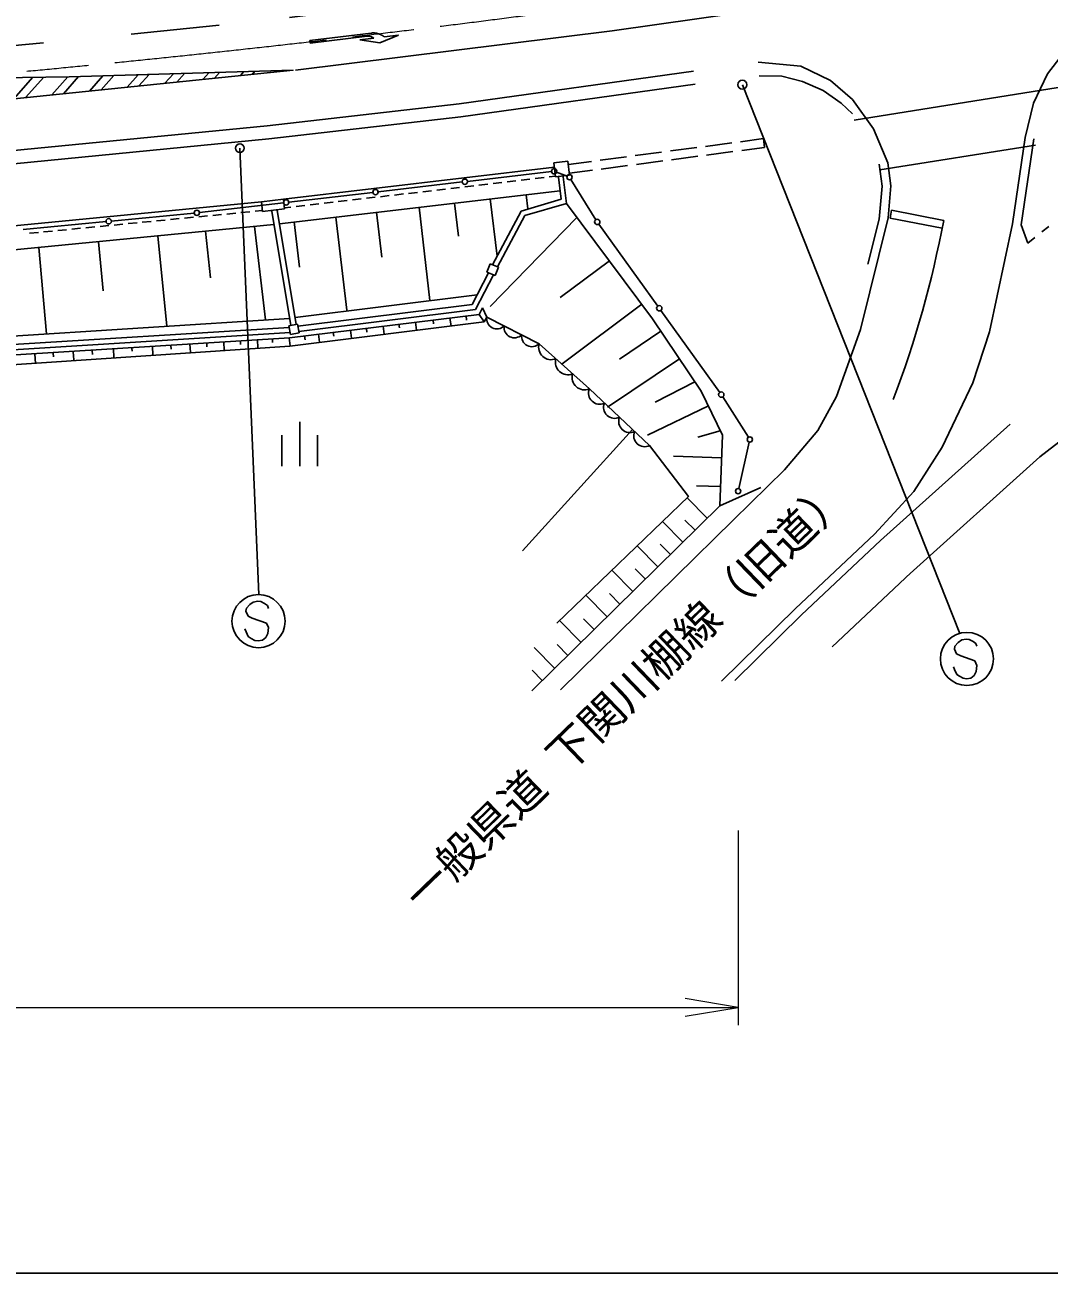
# Model space of a CAD drawing. Units: millimetres at full size, sheet at 1:1000; details may follow other scales. Extents: x 40000 to 680000, y 20000 to 380000.
# Drawn here: x 378357 to 436202, y 205000 to 275485 of the extents above; entities that cross this region are included whole.
import ezdxf
from ezdxf.enums import TextEntityAlignment as Align

# ---------------------------------------------------------------- set-up
doc = ezdxf.new("R2010")
doc.units = ezdxf.units.MM
doc.header["$LTSCALE"] = 1000
doc.linetypes.add('CHAIN', pattern=[18.5, 12, -1.5, 3.5, -1.5])
for name, color, linetype, lineweight in [('M-BGD', 7, 'Continuous', 25), ('M-BMK', 2, 'CHAIN', 13), ('M-STR-HTXT', 7, 'Continuous', 13), ('M-STR-STRC', 7, 'Continuous', 25), ('M-TTL-BAND', 7, 'Continuous', 25)]:
    doc.layers.add(name, color=color, linetype=linetype, lineweight=lineweight)
doc.layers.add('M-BMK-HTXT', color=7, linetype='Continuous')
doc.styles.add('ＭＳ ゴシック', font='')
doc.styles.get('ＭＳ ゴシック').set_extended_font_data('MS Gothic')

# ---------------------------------------------------------------- blocks, each defined once
blk = doc.blocks.new('open_arrow')
at = {"color": 0, "linetype": 'Continuous', "lineweight": -2}
blk.add_lwpolyline([(7.5, 1.25), (0, 0), (7.5, -1.25)], dxfattribs=at)

msp = doc.modelspace()

# ---------------------------------------------------------------- linework, layer by layer
at = {"layer": 'M-BGD'}
for p, q in [((416218, 272134), (402971, 270287)), ((419823, 272607), (421101, 272588)), ((421101, 272588), (422282, 272285)), ((422282, 272285), (423439, 271779)), ((423439, 271779), (424469, 271069)), ((436712, 271944), (425190, 270101)), ((424469, 271069), (425104, 270470)), ((402971, 270287), (392123, 269045)), ((392123, 269045), (372789, 267165)), ((414813, 268367), (416300, 268564)), ((416795, 268630), (418282, 268827)), ((418778, 268893), (420072, 269064)), ((418844, 268397), (420138, 268569)), ((420072, 269064), (420138, 268569)), ((435438, 268702), (426649, 267297)), ((434631, 264197), (435343, 269045)), ((410847, 267841), (412334, 268038)), ((412830, 268104), (414317, 268301)), ((414879, 267871), (416366, 268068)), ((416861, 268134), (418348, 268331)), ((392960, 265647), (408275, 267445)), ((408233, 267690), (409018, 267787)), ((408330, 266900), (408233, 267690)), ((409018, 267787), (409115, 266997)), ((409057, 267604), (410352, 267776)), ((409123, 267108), (410418, 267280)), ((410913, 267346), (412400, 267543)), ((412896, 267608), (414383, 267806)), ((426615, 267627), (426774, 266384)), ((404003, 266440), (404500, 266499)), ((404798, 266534), (405294, 266592)), ((405592, 266627), (406089, 266685)), ((406387, 266720), (406883, 266778)), ((407181, 266813), (407678, 266872)), ((407976, 266907), (408333, 266949)), ((409115, 266997), (408330, 266900)), ((408499, 266888), (408653, 265638)), ((408756, 266913), (408941, 265410)), ((392739, 264261), (408594, 266124)), ((397647, 265694), (398143, 265752)), ((398441, 265787), (398938, 265845)), ((399236, 265880), (399732, 265939)), ((400030, 265974), (400527, 266032)), ((400825, 266067), (401321, 266125)), ((401619, 266160), (402116, 266219)), ((402414, 266254), (402911, 266312)), ((403208, 266347), (403705, 266405)), ((406669, 265897), (406763, 265093)), ((426774, 266384), (426602, 264509)), ((373086, 263683), (391715, 265501)), ((391715, 265501), (392960, 265647)), ((391779, 264952), (391715, 265501)), ((393025, 265098), (391779, 264952)), ((392612, 265028), (393682, 258571)), ((392960, 265647), (393025, 265098)), ((393019, 265150), (393376, 265192)), ((393674, 265227), (394171, 265285)), ((394469, 265320), (394965, 265379)), ((395263, 265414), (395760, 265472)), ((396058, 265507), (396554, 265565)), ((396852, 265600), (397349, 265659)), ((400616, 265187), (401234, 259918)), ((402626, 265423), (402846, 263552)), ((404643, 265659), (405023, 262423)), ((406388, 264978), (408653, 265638)), ((406593, 264725), (408941, 265410)), ((427309, 265024), (427222, 264582)), ((384985, 264342), (385483, 264390)), ((385781, 264419), (386279, 264468)), ((386578, 264497), (387075, 264546)), ((387374, 264575), (387871, 264623)), ((388170, 264653), (388668, 264701)), ((388966, 264730), (389464, 264779)), ((389762, 264808), (390260, 264857)), ((390559, 264886), (391056, 264934)), ((391355, 264963), (391764, 265003)), ((392296, 264975), (393366, 258519)), ((393871, 261807), (393571, 264359)), ((395921, 264635), (396537, 259383)), ((398513, 262370), (398216, 264905)), ((409539, 264608), (404642, 259580)), ((404767, 261945), (406388, 264978)), ((405047, 261832), (406593, 264725)), ((426602, 264509), (425974, 261972)), ((373206, 262338), (392423, 264214)), ((378615, 263720), (379113, 263768)), ((379412, 263798), (379909, 263846)), ((380208, 263875), (380706, 263924)), ((381004, 263953), (381502, 264002)), ((381800, 264031), (382298, 264079)), ((382597, 264109), (383094, 264157)), ((383393, 264186), (383890, 264235)), ((384189, 264264), (384687, 264313)), ((388835, 261197), (388557, 263836)), ((391326, 264107), (391952, 258826)), ((434631, 264197), (435005, 263167)), ((435801, 263800), (436192, 264111)), ((379145, 262918), (379577, 258033)), ((382504, 263245), (382772, 260462)), ((385857, 263573), (386373, 258469)), ((435005, 263167), (435409, 263489)), ((404455, 261531), (404642, 261995)), ((404919, 261345), (404455, 261531)), ((404642, 261995), (405105, 261809)), ((405105, 261809), (404919, 261345)), ((411368, 262158), (408590, 260085)), ((404547, 261495), (403620, 259697)), ((404826, 261382), (403815, 259419)), ((393617, 258960), (403898, 260236)), ((393775, 258473), (403620, 259697)), ((393824, 258174), (403815, 259419)), ((404198, 259509), (404009, 259141)), ((404438, 258991), (404198, 259509)), ((413197, 259709), (408702, 256353)), ((362950, 256968), (393301, 258913)), ((393299, 257812), (404009, 259141)), ((393315, 257346), (404300, 258724)), ((400465, 258248), (400409, 258694)), ((401442, 258607), (401415, 258819)), ((402425, 258491), (402351, 258935)), ((403303, 258812), (403274, 259050)), ((404300, 258724), (404009, 259141)), ((404438, 258991), (404300, 258724)), ((393282, 258406), (363085, 256531)), ((393332, 258108), (363116, 256232)), ((393266, 258502), (393757, 258584)), ((393347, 258012), (393266, 258502)), ((393838, 258093), (393347, 258012)), ((393757, 258584), (393838, 258093)), ((394989, 257569), (394934, 258015)), ((395798, 257902), (395771, 258119)), ((396801, 257793), (396746, 258240)), ((397670, 258143), (397644, 258351)), ((398642, 258022), (398587, 258468)), ((399507, 258377), (399482, 258579)), ((414282, 258186), (411946, 256613)), ((393315, 257346), (372149, 255930)), ((385589, 256865), (385560, 257314)), ((386610, 257169), (386597, 257380)), ((387703, 257001), (387674, 257450)), ((388637, 257315), (388625, 257511)), ((389615, 257124), (389586, 257573)), ((390541, 257446), (390529, 257633)), ((391518, 257246), (391489, 257695)), ((392347, 257554), (392335, 257750)), ((393328, 257363), (393273, 257809)), ((394179, 257706), (394153, 257918)), ((378954, 256385), (378922, 256891)), ((379972, 256735), (379958, 256957)), ((381116, 256579), (381087, 257029)), ((382168, 256876), (382154, 257096)), ((383384, 256724), (383356, 257173)), ((384407, 257056), (384395, 257239)), ((415327, 256634), (411257, 253895)), ((416201, 255335), (413961, 254181)), ((416960, 253968), (413522, 252322)), ((393876, 250565), (393876, 253065)), ((412667, 252643), (406457, 245789)), ((417631, 252567), (416372, 252212)), ((426688, 246371), (434009, 252949)), ((392876, 250565), (392876, 252315)), ((394876, 250565), (394876, 252315)), ((417706, 251042), (414996, 251140)), ((428359, 244512), (435680, 251089)), ((417648, 249417), (416293, 249465)), ((417609, 248328), (419916, 249359)), ((406986, 237871), (417609, 248328)), ((416896, 247626), (415763, 248777)), ((415515, 246267), (414365, 247435)), ((416206, 246947), (415639, 247522)), ((414113, 244887), (412945, 246073)), ((414814, 245577), (414239, 246161)), ((422223, 242168), (426688, 246371)), ((412689, 243485), (411503, 244690)), ((413401, 244186), (412817, 244779)), ((423956, 240366), (428402, 244551)), ((411244, 242062), (410039, 243285)), ((411966, 242774), (411373, 243376)), ((409776, 240617), (408553, 241859)), ((410510, 241339), (409907, 241951)), ((418448, 238462), (422223, 242168)), ((409030, 239883), (408419, 240504)), ((408285, 239149), (407128, 240325)), ((407580, 238455), (407001, 239043))]:
    msp.add_line(p, q, dxfattribs=at)
for points in [[(435680, 251089), (447164, 259967), (453259, 264459), (460351, 268729)], [(417609, 248328), (417752, 252314), (416562, 254798), (413813, 258883), (408941, 265410)], [(404438, 258991), (407401, 257484), (410237, 254930), (413641, 251726)], [(332108, 255368), (352245, 255480), (362636, 255907), (393299, 257812)], [(408392, 241705), (415836, 248847), (413641, 251726)]]:
    msp.add_lwpolyline(points, dxfattribs=at)
for centre, radius, start, end in [((405015, 258904), 584, 171.38479, 314.70319), ((406002, 258401), 584, 171.38479, 314.70319), ((406990, 257899), 584, 171.38479, 314.70319), ((408078, 257286), 706, 163.6824, 292.32377), ((409024, 256435), 706, 163.6824, 292.32377), ((409969, 255583), 706, 163.6824, 292.32377), ((410818, 254695), 627, 157.94083, 295.51962), ((411669, 253894), 627, 157.94083, 295.51962), ((412520, 253093), 627, 157.94083, 295.51962), ((413371, 252292), 627, 157.94083, 295.51962)]:
    msp.add_arc(centre, radius, start, end, dxfattribs=at)
at = {"layer": 'M-BMK'}
msp.add_arc((303770, 1069300), 799918, 261.13928, 280.59246, dxfattribs=at)
at = {"layer": 'M-STR-HTXT'}
for p, q in [((418640, 230000), (418640, 219000)), ((295178, 220000), (418640, 220000))]:
    msp.add_line(p, q, dxfattribs=at)
at = {"layer": 'M-STR-STRC'}
for p, q in [((384365, 274959), (389328, 275478)), ((397911, 275026), (394449, 274612)), ((397923, 275028), (397911, 275026)), ((397936, 275029), (397923, 275028)), ((397948, 275030), (397936, 275029)), ((397961, 275031), (397948, 275030)), ((397973, 275032), (397961, 275031)), ((397986, 275032), (397973, 275032)), ((397999, 275033), (397986, 275032)), ((398011, 275033), (397999, 275033)), ((398024, 275033), (398011, 275033)), ((398037, 275033), (398024, 275033)), ((398049, 275033), (398037, 275033)), ((398066, 275033), (398049, 275033)), ((398074, 275032), (398066, 275033)), ((398087, 275032), (398074, 275032)), ((398100, 275031), (398087, 275032)), ((398112, 275030), (398100, 275031)), ((398125, 275029), (398112, 275030)), ((398137, 275028), (398125, 275029)), ((398150, 275026), (398137, 275028)), ((398162, 275024), (398150, 275026)), ((398175, 275023), (398162, 275024)), ((398187, 275021), (398175, 275023)), ((398200, 275019), (398187, 275021)), ((398212, 275017), (398200, 275019)), ((398225, 275014), (398212, 275017)), ((398237, 275012), (398225, 275014)), ((398249, 275009), (398237, 275012)), ((398262, 275006), (398249, 275009)), ((398274, 275003), (398262, 275006)), ((398286, 275000), (398274, 275003)), ((398298, 274997), (398286, 275000)), ((398310, 274993), (398298, 274997)), ((398323, 274989), (398310, 274993)), ((398335, 274986), (398323, 274989)), ((398347, 274982), (398335, 274986)), ((398358, 274978), (398347, 274982)), ((398370, 274973), (398358, 274978)), ((398382, 274969), (398370, 274973)), ((398394, 274964), (398382, 274969)), ((398393, 274480), (399450, 274908)), ((398406, 274960), (398394, 274964)), ((398417, 274955), (398406, 274960)), ((398429, 274950), (398417, 274955)), ((398441, 274945), (398429, 274950)), ((398452, 274940), (398441, 274945)), ((398463, 274934), (398452, 274940)), ((398475, 274929), (398463, 274934)), ((398486, 274923), (398475, 274929)), ((398497, 274917), (398486, 274923)), ((398508, 274911), (398497, 274917)), ((398519, 274905), (398508, 274911)), ((398530, 274899), (398519, 274905)), ((398541, 274892), (398530, 274899)), ((398552, 274886), (398541, 274892)), ((399450, 274908), (398655, 274813)), ((374428, 274013), (379398, 274470)), ((394449, 274612), (394467, 274463)), ((394467, 274463), (397687, 274848)), ((398059, 274742), (397265, 274647)), ((397265, 274647), (398393, 274480)), ((397687, 274848), (397693, 274849)), ((397693, 274849), (397700, 274850)), ((397700, 274850), (397706, 274850)), ((397706, 274850), (397712, 274851)), ((397712, 274851), (397719, 274851)), ((397719, 274851), (397725, 274852)), ((397725, 274852), (397731, 274852)), ((397731, 274852), (397738, 274852)), ((397738, 274852), (397744, 274852)), ((397744, 274852), (397750, 274852)), ((397750, 274852), (397756, 274852)), ((397756, 274852), (397765, 274852)), ((397765, 274852), (397769, 274852)), ((397769, 274852), (397775, 274851)), ((397775, 274851), (397782, 274851)), ((397782, 274851), (397788, 274850)), ((397788, 274850), (397794, 274850)), ((397794, 274850), (397801, 274849)), ((397801, 274849), (397807, 274848)), ((397807, 274848), (397813, 274848)), ((397813, 274848), (397819, 274847)), ((397819, 274847), (397826, 274846)), ((397826, 274846), (397832, 274845)), ((397832, 274845), (397838, 274844)), ((397838, 274844), (397844, 274842)), ((397844, 274842), (397850, 274841)), ((397850, 274841), (397857, 274840)), ((397857, 274840), (397863, 274838)), ((397863, 274838), (397869, 274837)), ((397869, 274837), (397875, 274835)), ((397875, 274835), (397881, 274834)), ((397881, 274834), (397887, 274832)), ((397887, 274832), (397893, 274830)), ((397893, 274830), (397899, 274828)), ((397899, 274828), (397905, 274826)), ((397905, 274826), (397911, 274824)), ((397911, 274824), (397917, 274822)), ((397917, 274822), (397923, 274820)), ((397923, 274820), (397929, 274818)), ((397929, 274818), (397935, 274815)), ((397935, 274815), (397941, 274813)), ((397941, 274813), (397946, 274810)), ((397946, 274810), (397952, 274808)), ((397952, 274808), (397958, 274805)), ((397958, 274805), (397964, 274802)), ((397964, 274802), (397969, 274800)), ((397969, 274800), (397975, 274797)), ((397975, 274797), (397981, 274794)), ((397981, 274794), (397986, 274791)), ((397986, 274791), (397992, 274788)), ((397992, 274788), (397997, 274785)), ((397997, 274785), (398003, 274782)), ((398003, 274782), (398008, 274778)), ((398008, 274778), (398013, 274775)), ((398013, 274775), (398019, 274772)), ((398019, 274772), (398024, 274768)), ((398024, 274768), (398029, 274765)), ((398029, 274765), (398034, 274761)), ((398034, 274761), (398039, 274757)), ((398039, 274757), (398045, 274754)), ((398045, 274754), (398050, 274750)), ((398050, 274750), (398055, 274746)), ((398055, 274746), (398059, 274742)), ((398563, 274879), (398552, 274886)), ((398573, 274872), (398563, 274879)), ((398584, 274865), (398573, 274872)), ((398595, 274858), (398584, 274865)), ((398605, 274851), (398595, 274858)), ((398615, 274844), (398605, 274851)), ((398625, 274836), (398615, 274844)), ((398635, 274829), (398625, 274836)), ((398645, 274821), (398635, 274829)), ((398655, 274813), (398645, 274821)), ((437327, 274282), (436109, 272717)), ((388737, 272789), (388399, 272407)), ((389355, 272807), (389061, 272475)), ((390729, 272848), (390532, 272625)), ((391347, 272866), (391194, 272693)), ((416114, 272877), (402877, 271031)), ((422185, 273156), (419778, 273387)), ((423866, 272352), (422185, 273156)), ((378809, 272527), (377735, 271317)), ((379419, 272535), (378397, 271384)), ((380773, 272555), (379867, 271535)), ((381390, 272572), (380529, 271602)), ((382763, 272612), (382000, 271753)), ((383381, 272630), (382662, 271821)), ((384755, 272671), (384133, 271971)), ((385373, 272689), (384795, 272039)), ((386746, 272730), (386266, 272189)), ((387364, 272748), (386928, 272257)), ((418880, 272112), (431167, 241125)), ((425109, 271275), (423866, 272352)), ((435331, 271069), (436109, 272717)), ((402877, 271031), (392044, 269791)), ((426278, 269611), (425109, 271275)), ((434858, 269129), (435331, 271069)), ((392044, 269791), (372723, 267912)), ((427101, 267697), (426278, 269611)), ((434131, 264250), (434858, 269129)), ((390495, 268526), (391574, 243316)), ((403352, 266652), (408100, 267204)), ((408389, 267167), (408976, 266941)), ((427260, 266403), (427101, 267697)), ((398306, 266065), (403054, 266617)), ((409195, 266759), (410606, 264488)), ((393260, 265479), (398008, 266031)), ((427117, 264583), (427260, 266403)), ((388214, 264893), (392962, 265444)), ((427309, 265024), (430251, 264449)), ((378256, 263932), (382936, 264382)), ((383235, 264411), (387915, 264861)), ((425549, 258292), (427117, 264583)), ((427222, 264582), (430167, 264007)), ((410773, 264239), (414101, 259606)), ((432838, 258159), (434131, 264250)), ((414276, 259362), (417604, 254729)), ((424194, 254498), (425549, 258292)), ((431891, 255273), (432838, 258159)), ((430170, 251644), (431891, 255273)), ((417772, 254481), (419222, 252202)), ((423139, 252578), (424194, 254498)), ((421261, 250366), (423139, 252578)), ((419270, 251930), (418674, 249305)), ((428567, 249128), (430170, 251644)), ((418380, 247544), (421261, 250366)), ((426346, 246735), (428567, 249128)), ((408612, 237928), (418380, 247544)), ((426346, 246735), (421877, 242529)), ((390865, 242546), (390841, 242375)), ((391058, 242754), (390865, 242546)), ((391254, 242893), (391058, 242754)), ((391503, 242943), (391254, 242893)), ((391677, 242919), (391503, 242943)), ((391893, 242810), (391677, 242919)), ((392058, 242698), (391893, 242810)), ((392110, 242531), (392058, 242698)), ((421877, 242529), (417693, 238422)), ((390841, 242375), (390969, 242102)), ((390969, 242102), (391196, 241992)), ((391196, 241992), (391994, 241709)), ((390845, 241213), (390786, 241378)), ((390971, 240947), (390845, 241213)), ((392070, 241109), (391964, 240885)), ((391994, 241709), (392115, 241450)), ((392115, 241450), (392070, 241109)), ((391126, 240836), (390971, 240947)), ((391345, 240724), (391126, 240836)), ((391525, 240698), (391345, 240724)), ((391777, 240741), (391525, 240698)), ((391964, 240885), (391777, 240741)), ((430880, 240408), (430856, 240238)), ((431072, 240616), (430880, 240408)), ((431269, 240756), (431072, 240616)), ((431518, 240806), (431269, 240756)), ((431692, 240781), (431518, 240806)), ((431908, 240673), (431692, 240781)), ((432073, 240561), (431908, 240673)), ((432124, 240394), (432073, 240561)), ((430856, 240238), (430984, 239964)), ((430984, 239964), (431211, 239854)), ((431211, 239854), (432009, 239572)), ((430859, 239076), (430801, 239241)), ((430985, 238809), (430859, 239076)), ((432085, 238972), (431978, 238748)), ((432009, 239572), (432129, 239313)), ((432129, 239313), (432085, 238972)), ((431140, 238699), (430985, 238809)), ((431359, 238586), (431140, 238699)), ((431540, 238561), (431359, 238586)), ((431791, 238604), (431540, 238561)), ((431978, 238748), (431791, 238604))]:
    msp.add_line(p, q, dxfattribs=at)
msp.add_lwpolyline([(393297, 275915), (411090, 278126), (423420, 279896), (423875, 276931), (411523, 275157), (393633, 272934)], dxfattribs=at)
msp.add_lwpolyline([(293654, 269446), (309784, 269001), (321255, 268883), (331649, 268917), (342746, 269104), (353365, 269426), (365785, 270284), (376264, 271166), (393505, 272930), (380857, 272556), (368990, 272387), (359885, 272378), (353528, 272433), (345092, 271739), (336869, 271149), (328480, 270635), (319545, 270185), (307335, 269731)], close=True, dxfattribs=at)
for centre, radius in [((418880, 272112), 250), ((390495, 268526), 250), ((408249, 267221), 150), ((403203, 266634), 150), ((409116, 266887), 150), ((398157, 266048), 150), ((388065, 264875), 150), ((393111, 265462), 150), ((383086, 264396), 150), ((410685, 264360), 150), ((414188, 259484), 150), ((417691, 254607), 150), ((419303, 252076), 150), ((418640, 249158), 150), ((391551, 241816), 1500), ((431566, 239679), 1500)]:
    msp.add_circle(centre, radius, dxfattribs=at)
msp.add_arc((372260, 275314), 59000, 339.16298, 349.38825, dxfattribs=at)
at = {"layer": 'M-TTL-BAND'}
msp.add_line((40000, 205000), (579000, 205000), dxfattribs=at)

# ---------------------------------------------------------------- block references
at = {"layer": 'M-STR-HTXT', "xscale": 400, "yscale": 400, "rotation": 180}
msp.add_blockref('open_arrow', (418640, 220000), dxfattribs=at)

# ---------------------------------------------------------------- texts
at = {"layer": 'M-BMK-HTXT', "style": 'ＭＳ ゴシック'}
msp.add_text('一般県道 下関川棚線（旧道）', height=1833, rotation=43.973, dxfattribs=at).set_placement((412301, 237700), align=Align.MIDDLE_CENTER)

doc.saveas('drawing.dxf')
